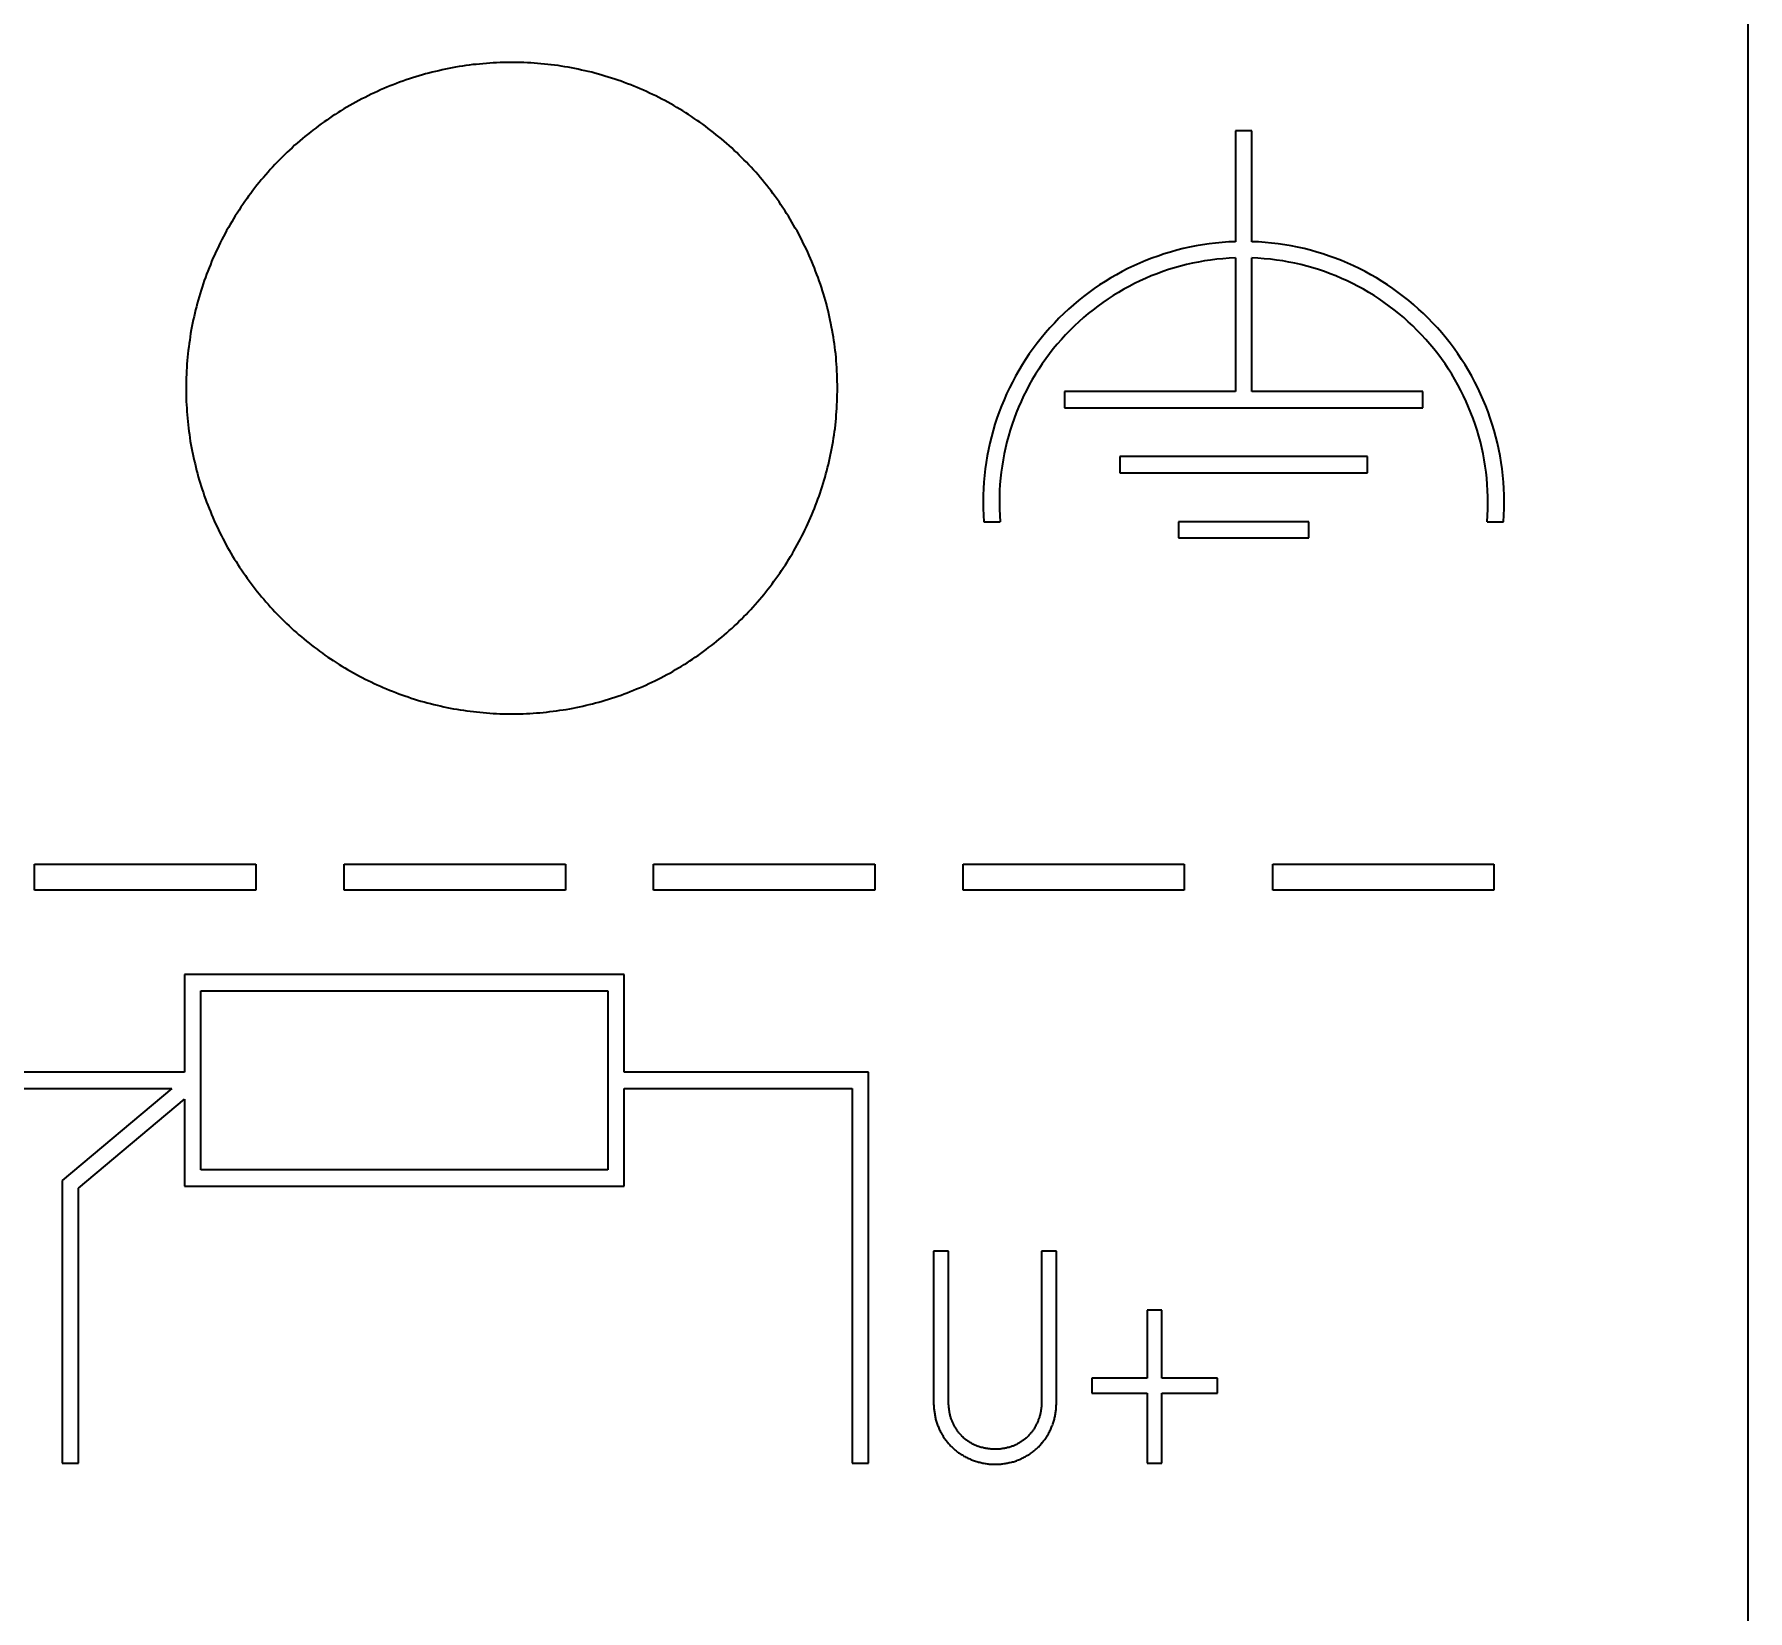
# Model space of a CAD drawing. Extents: x 0 to 420, y 0 to 297.
# Drawn here: x 132.51 to 143.03, y 158.89 to 168.57 of the extents above; entities that cross this region are included whole.
import ezdxf
from ezdxf.enums import TextEntityAlignment as Align

# ---------------------------------------------------------------- set-up
doc = ezdxf.new("R2010")
doc.units = 0
doc.header["$LTSCALE"] = 23.1
for name, color, linetype in [('10000_FRONT', 7, 'CONTINUOUS'), ('10100_DIM_FRONT', 7, 'CONTINUOUS'), ('10500_FRONT_LABELING', 7, 'CONTINUOUS')]:
    doc.layers.add(name, color=color, linetype=linetype)
doc.dimstyles.get("Standard").update_dxf_attribs({"dimtxt": 2.5, "dimasz": 2.5, "dimexe": 1.25, "dimexo": 0.625, "dimtad": 1, "dimcen": 2.5, "dimazin": 3, "dimtfac": 1, "dimtmove": 0, "dimatfit": 3})

# ---------------------------------------------------------------- blocks, each defined once
blk = doc.blocks.new('*D0')
at = {"layer": '10100_DIM_FRONT', "linetype": 'CONTINUOUS'}
for p, q in [((107.530749, 192.195968), (107.530749, 134.211085)), ((143.030749, 192.195968), (143.030749, 134.211085)), ((107.530749, 136.211085), (125.280749, 136.211085)), ((143.030749, 136.211085), (125.280749, 136.211085))]:
    blk.add_line(p, q, dxfattribs=at)
for points in [[(111.030749, 136.711085), (107.530749, 136.211085), (111.030749, 135.711085)], [(139.530749, 135.711085), (143.030749, 136.211085), (139.530749, 136.711085)]]:
    blk.add_solid(points, dxfattribs=at)
blk.add_text('35,5', height=3.5, dxfattribs=at).set_placement((121.450091, 137.086085), (130.950091, 137.086085), align=Align.FIT)
blk = doc.blocks.new('*D1')
at = {"layer": '10100_DIM_FRONT', "linetype": 'CONTINUOUS'}
for p, q in [((143.030749, 192.195968), (143.030749, 124.458443)), ((99.530757, 151.746968), (99.530757, 124.458443)), ((99.530757, 126.458443), (121.280753, 126.458443)), ((143.030749, 126.458443), (121.280753, 126.458443))]:
    blk.add_line(p, q, dxfattribs=at)
for points in [[(103.030757, 126.958443), (99.530757, 126.458443), (103.030757, 125.958443)], [(139.530749, 125.958443), (143.030749, 126.458443), (139.530749, 126.958443)]]:
    blk.add_solid(points, dxfattribs=at)
blk.add_text('43,5', height=3.5, dxfattribs=at).set_placement((117.247464, 127.333443), (126.997464, 127.333443), align=Align.FIT)

msp = doc.modelspace()

# ---------------------------------------------------------------- linework, layer by layer
at = {"layer": '10000_FRONT', "color": 7, "linetype": 'CONTINUOUS'}
for p, q in [((143.031, 237.197), (143.031, 147.197)), ((139.885, 167.977), (139.885, 167.296)), ((139.985, 167.977), (139.885, 167.977)), ((139.985, 167.296), (139.985, 167.977)), ((139.885, 167.196), (139.885, 166.377)), ((139.985, 166.377), (139.985, 167.196)), ((138.835, 166.377), (138.835, 166.277)), ((139.885, 166.377), (138.835, 166.377)), ((141.035, 166.377), (139.985, 166.377)), ((141.035, 166.277), (141.035, 166.377)), ((138.835, 166.277), (141.035, 166.277)), ((139.175, 165.977), (139.175, 165.877)), ((140.695, 165.977), (139.175, 165.977)), ((140.695, 165.877), (140.695, 165.977)), ((139.175, 165.877), (140.695, 165.877)), ((138.34, 165.577), (138.44, 165.577)), ((139.535, 165.577), (139.535, 165.477)), ((140.335, 165.577), (139.535, 165.577)), ((140.335, 165.477), (140.335, 165.577)), ((141.43, 165.577), (141.531, 165.577)), ((139.535, 165.477), (140.335, 165.477)), ((132.511, 163.315), (132.511, 163.475)), ((132.511, 163.475), (133.869, 163.475)), ((133.869, 163.475), (133.869, 163.315)), ((134.411, 163.315), (134.411, 163.475)), ((134.411, 163.475), (135.77, 163.475)), ((135.77, 163.475), (135.77, 163.315)), ((136.312, 163.315), (136.312, 163.475)), ((136.312, 163.475), (137.671, 163.475)), ((137.671, 163.475), (137.671, 163.315)), ((138.213, 163.315), (138.213, 163.475)), ((138.213, 163.475), (139.571, 163.475)), ((139.571, 163.475), (139.571, 163.315)), ((140.114, 163.315), (140.114, 163.475)), ((140.114, 163.475), (141.472, 163.475)), ((141.472, 163.475), (141.472, 163.315)), ((133.869, 163.315), (132.511, 163.315)), ((135.77, 163.315), (134.411, 163.315)), ((137.671, 163.315), (136.312, 163.315)), ((139.571, 163.315), (138.213, 163.315)), ((141.472, 163.315), (140.114, 163.315)), ((133.431, 162.797), (133.431, 162.197)), ((136.131, 162.797), (133.431, 162.797)), ((136.131, 162.197), (136.131, 162.797)), ((133.531, 161.597), (133.531, 162.697)), ((133.531, 162.697), (136.031, 162.697)), ((136.031, 162.697), (136.031, 161.597)), ((133.431, 162.197), (128.831, 162.197)), ((137.631, 162.197), (136.131, 162.197)), ((137.631, 159.797), (137.631, 162.197)), ((128.931, 162.097), (133.353, 162.097)), ((133.353, 162.097), (132.681, 161.533)), ((136.131, 161.497), (136.131, 162.097)), ((136.131, 162.097), (137.531, 162.097)), ((137.531, 162.097), (137.531, 159.797)), ((132.781, 161.486), (133.431, 162.032)), ((133.431, 162.032), (133.431, 161.497)), ((132.681, 161.533), (132.681, 159.797)), ((136.031, 161.597), (133.531, 161.597)), ((132.781, 159.797), (132.781, 161.486)), ((133.431, 161.497), (136.131, 161.497)), ((132.681, 159.797), (132.781, 159.797)), ((137.531, 159.797), (137.631, 159.797))]:
    msp.add_line(p, q, dxfattribs=at)
for points in [[(137.441, 166.397), (137.441, 166.418), (137.44, 166.439), (137.44, 166.46), (137.439, 166.481), (137.438, 166.502), (137.437, 166.523), (137.435, 166.544), (137.434, 166.565), (137.432, 166.586), (137.43, 166.607), (137.427, 166.628), (137.425, 166.648), (137.422, 166.669), (137.419, 166.69), (137.416, 166.71), (137.413, 166.731), (137.409, 166.752), (137.405, 166.772), (137.401, 166.793), (137.397, 166.813), (137.393, 166.833), (137.388, 166.854), (137.383, 166.874), (137.378, 166.894), (137.373, 166.915), (137.367, 166.935), (137.361, 166.955), (137.355, 166.975), (137.349, 166.995), (137.343, 167.016), (137.336, 167.036), (137.329, 167.056), (137.322, 167.076), (137.315, 167.095), (137.307, 167.115), (137.3, 167.135), (137.292, 167.154), (137.284, 167.174), (137.276, 167.193), (137.267, 167.212), (137.258, 167.231), (137.25, 167.25), (137.241, 167.269), (137.231, 167.288), (137.222, 167.307), (137.212, 167.325), (137.203, 167.344), (137.193, 167.362), (137.182, 167.38), (137.172, 167.398), (137.161, 167.416), (137.151, 167.434), (137.14, 167.452), (137.129, 167.47), (137.117, 167.487), (137.106, 167.505), (137.094, 167.522), (137.082, 167.54), (137.07, 167.557), (137.058, 167.574), (137.045, 167.591), (137.033, 167.608), (137.02, 167.624), (137.007, 167.641), (136.993, 167.658), (136.98, 167.674), (136.966, 167.69), (136.953, 167.706), (136.939, 167.722), (136.925, 167.738), (136.911, 167.753), (136.896, 167.769), (136.882, 167.784), (136.867, 167.799), (136.852, 167.814), (136.838, 167.828), (136.822, 167.843), (136.807, 167.857), (136.792, 167.872), (136.776, 167.886), (136.761, 167.899), (136.745, 167.913), (136.729, 167.927), (136.713, 167.94), (136.697, 167.953), (136.68, 167.966), (136.664, 167.979), (136.647, 167.992), (136.631, 168.005), (136.614, 168.017), (136.596, 168.029), (136.579, 168.041), (136.562, 168.053), (136.544, 168.065), (136.527, 168.077), (136.509, 168.088), (136.491, 168.099), (136.473, 168.11), (136.454, 168.121), (136.436, 168.132), (136.418, 168.142), (136.399, 168.152), (136.381, 168.162), (136.362, 168.172), (136.344, 168.182), (136.325, 168.191), (136.306, 168.2), (136.287, 168.209), (136.268, 168.218), (136.249, 168.226), (136.23, 168.235), (136.21, 168.243), (136.191, 168.251), (136.172, 168.259), (136.152, 168.266), (136.132, 168.274), (136.113, 168.281), (136.093, 168.288), (136.073, 168.294), (136.053, 168.301), (136.033, 168.307), (136.013, 168.313), (135.993, 168.319), (135.973, 168.325), (135.952, 168.33), (135.932, 168.336), (135.911, 168.341), (135.891, 168.346), (135.87, 168.35), (135.849, 168.355), (135.828, 168.359), (135.808, 168.363), (135.787, 168.367), (135.766, 168.37), (135.745, 168.374), (135.725, 168.377), (135.704, 168.38), (135.683, 168.382), (135.662, 168.385), (135.641, 168.387), (135.62, 168.389), (135.599, 168.391), (135.579, 168.392), (135.558, 168.394), (135.537, 168.395), (135.516, 168.396), (135.495, 168.396), (135.474, 168.397), (135.453, 168.397), (135.432, 168.397), (135.411, 168.397), (135.39, 168.396), (135.369, 168.396), (135.348, 168.395), (135.327, 168.394), (135.306, 168.392), (135.285, 168.391), (135.264, 168.389), (135.243, 168.387), (135.222, 168.385), (135.201, 168.383), (135.18, 168.38), (135.159, 168.377), (135.138, 168.374), (135.117, 168.371), (135.096, 168.367), (135.075, 168.363), (135.055, 168.359), (135.034, 168.355), (135.014, 168.351), (134.993, 168.346), (134.973, 168.341), (134.952, 168.336), (134.932, 168.331), (134.912, 168.326), (134.892, 168.32), (134.872, 168.314), (134.852, 168.308), (134.832, 168.302), (134.812, 168.295), (134.792, 168.289), (134.772, 168.282), (134.752, 168.275), (134.733, 168.267), (134.713, 168.26), (134.694, 168.252), (134.674, 168.244), (134.655, 168.236), (134.635, 168.228), (134.616, 168.219), (134.597, 168.21), (134.578, 168.201), (134.559, 168.192), (134.54, 168.182), (134.521, 168.173), (134.502, 168.163), (134.483, 168.153), (134.465, 168.143), (134.447, 168.132)], [(134.447, 168.132), (134.428, 168.122), (134.41, 168.111), (134.392, 168.1), (134.375, 168.089), (134.357, 168.078), (134.339, 168.066), (134.322, 168.055), (134.305, 168.043), (134.288, 168.031), (134.271, 168.019), (134.254, 168.007), (134.237, 167.994), (134.22, 167.981), (134.204, 167.969), (134.187, 167.955), (134.171, 167.942), (134.155, 167.929), (134.139, 167.915), (134.123, 167.902), (134.107, 167.888), (134.092, 167.873), (134.076, 167.859), (134.061, 167.845), (134.046, 167.83), (134.031, 167.815), (134.016, 167.8), (134.001, 167.785), (133.986, 167.77), (133.972, 167.754), (133.958, 167.739), (133.944, 167.723), (133.93, 167.707), (133.916, 167.691), (133.903, 167.675), (133.889, 167.659), (133.876, 167.643), (133.863, 167.626), (133.85, 167.61), (133.838, 167.593), (133.825, 167.576), (133.813, 167.559), (133.801, 167.542), (133.789, 167.525), (133.777, 167.508), (133.766, 167.49), (133.755, 167.472), (133.743, 167.455), (133.732, 167.437), (133.722, 167.419), (133.711, 167.401), (133.701, 167.383), (133.69, 167.364), (133.68, 167.346), (133.67, 167.327), (133.661, 167.309), (133.651, 167.29), (133.642, 167.271), (133.633, 167.252), (133.624, 167.233), (133.615, 167.213), (133.606, 167.194), (133.598, 167.175), (133.59, 167.155), (133.582, 167.136), (133.575, 167.116), (133.567, 167.097), (133.56, 167.077), (133.553, 167.057), (133.546, 167.037), (133.539, 167.017), (133.533, 166.998), (133.527, 166.978), (133.521, 166.958), (133.515, 166.938), (133.51, 166.917), (133.504, 166.897), (133.499, 166.877), (133.494, 166.857), (133.49, 166.836), (133.485, 166.816), (133.481, 166.795), (133.477, 166.775), (133.473, 166.754), (133.469, 166.733), (133.466, 166.713), (133.463, 166.692), (133.46, 166.671), (133.457, 166.65), (133.454, 166.629), (133.452, 166.608), (133.45, 166.587), (133.448, 166.566), (133.446, 166.545), (133.445, 166.524), (133.444, 166.503), (133.443, 166.482), (133.442, 166.46), (133.441, 166.439), (133.441, 166.418), (133.441, 166.397)], [(133.441, 166.397), (133.441, 166.376), (133.441, 166.356), (133.442, 166.335), (133.442, 166.315), (133.443, 166.294), (133.445, 166.274), (133.446, 166.253), (133.448, 166.233), (133.449, 166.213), (133.451, 166.193), (133.453, 166.172), (133.456, 166.152), (133.458, 166.132), (133.461, 166.112), (133.464, 166.092), (133.467, 166.072), (133.471, 166.051), (133.474, 166.031), (133.478, 166.011), (133.482, 165.992), (133.487, 165.972), (133.491, 165.952), (133.496, 165.932), (133.5, 165.912), (133.505, 165.892), (133.511, 165.873), (133.516, 165.853), (133.522, 165.833), (133.528, 165.814), (133.534, 165.794), (133.54, 165.775), (133.547, 165.755), (133.553, 165.736), (133.56, 165.716), (133.567, 165.697), (133.575, 165.678), (133.582, 165.658), (133.59, 165.639), (133.598, 165.621), (133.606, 165.602), (133.614, 165.583), (133.622, 165.564), (133.631, 165.546), (133.64, 165.528), (133.649, 165.509), (133.658, 165.491), (133.667, 165.473), (133.677, 165.455), (133.686, 165.437), (133.696, 165.419), (133.706, 165.402), (133.716, 165.384), (133.727, 165.366), (133.737, 165.349), (133.748, 165.332), (133.759, 165.315), (133.77, 165.297), (133.781, 165.281), (133.793, 165.264), (133.805, 165.247), (133.816, 165.23), (133.828, 165.214), (133.841, 165.197), (133.853, 165.181), (133.866, 165.164), (133.878, 165.148), (133.891, 165.132), (133.905, 165.116), (133.918, 165.101), (133.931, 165.085), (133.945, 165.07), (133.958, 165.054), (133.972, 165.039), (133.986, 165.024), (134, 165.009), (134.015, 164.995), (134.029, 164.98), (134.043, 164.966), (134.058, 164.952), (134.073, 164.938), (134.088, 164.924), (134.103, 164.91), (134.118, 164.897), (134.133, 164.883), (134.149, 164.87), (134.164, 164.857), (134.18, 164.844), (134.196, 164.831), (134.212, 164.819), (134.228, 164.806), (134.245, 164.794), (134.261, 164.782), (134.278, 164.77), (134.294, 164.758), (134.311, 164.746), (134.328, 164.735), (134.345, 164.724), (134.363, 164.712), (134.38, 164.701), (134.398, 164.69), (134.415, 164.68), (134.433, 164.669), (134.451, 164.659), (134.469, 164.649), (134.487, 164.639), (134.505, 164.629), (134.523, 164.62), (134.541, 164.611), (134.56, 164.602), (134.578, 164.593), (134.596, 164.584), (134.615, 164.575), (134.634, 164.567), (134.652, 164.559), (134.671, 164.551), (134.69, 164.543), (134.709, 164.536), (134.728, 164.528), (134.747, 164.521), (134.766, 164.514), (134.785, 164.507), (134.805, 164.501), (134.824, 164.494), (134.844, 164.488), (134.863, 164.482), (134.883, 164.476), (134.903, 164.471), (134.922, 164.465), (134.942, 164.46), (134.962, 164.455), (134.982, 164.45), (135.002, 164.446), (135.023, 164.441), (135.043, 164.437), (135.063, 164.433), (135.083, 164.429), (135.103, 164.426), (135.124, 164.422), (135.144, 164.419), (135.164, 164.416), (135.185, 164.413), (135.205, 164.411), (135.225, 164.409), (135.245, 164.407), (135.266, 164.405), (135.286, 164.403), (135.306, 164.402), (135.327, 164.4), (135.347, 164.399), (135.368, 164.398), (135.388, 164.398), (135.408, 164.397), (135.429, 164.397), (135.449, 164.397), (135.47, 164.397), (135.49, 164.398), (135.51, 164.398), (135.531, 164.399), (135.551, 164.4), (135.572, 164.401), (135.592, 164.403), (135.613, 164.404), (135.633, 164.406), (135.654, 164.408), (135.674, 164.411), (135.695, 164.413), (135.715, 164.416), (135.736, 164.419), (135.756, 164.422), (135.776, 164.425), (135.797, 164.429), (135.817, 164.433), (135.837, 164.437), (135.857, 164.441), (135.877, 164.445), (135.897, 164.45), (135.917, 164.454), (135.937, 164.459), (135.956, 164.465), (135.976, 164.47), (135.996, 164.475), (136.015, 164.481), (136.035, 164.487), (136.054, 164.493), (136.073, 164.5), (136.093, 164.506), (136.112, 164.513), (136.131, 164.52), (136.15, 164.527), (136.169, 164.534), (136.189, 164.542), (136.207, 164.55), (136.226, 164.558), (136.245, 164.566), (136.264, 164.574), (136.283, 164.583), (136.301, 164.592), (136.32, 164.601), (136.339, 164.61)], [(136.339, 164.61), (136.357, 164.619), (136.375, 164.629), (136.393, 164.638), (136.411, 164.648), (136.429, 164.658), (136.447, 164.669), (136.465, 164.679), (136.482, 164.689), (136.499, 164.7), (136.517, 164.711), (136.534, 164.722), (136.551, 164.733), (136.568, 164.745), (136.585, 164.756), (136.601, 164.768), (136.618, 164.78), (136.634, 164.792), (136.65, 164.804), (136.667, 164.817), (136.683, 164.829), (136.699, 164.842), (136.714, 164.855), (136.73, 164.868), (136.746, 164.881), (136.761, 164.895), (136.776, 164.908), (136.792, 164.922), (136.807, 164.936), (136.822, 164.95), (136.836, 164.964), (136.851, 164.979), (136.866, 164.994), (136.88, 165.008), (136.894, 165.023), (136.908, 165.038), (136.922, 165.053), (136.936, 165.069), (136.949, 165.084), (136.963, 165.1), (136.976, 165.115), (136.989, 165.131), (137.002, 165.147), (137.014, 165.163), (137.027, 165.179), (137.039, 165.195), (137.051, 165.211), (137.063, 165.228), (137.075, 165.244), (137.087, 165.261), (137.098, 165.278), (137.11, 165.295), (137.121, 165.312), (137.132, 165.329), (137.143, 165.346), (137.153, 165.364), (137.164, 165.381), (137.174, 165.399), (137.184, 165.417), (137.194, 165.435), (137.204, 165.453), (137.213, 165.471), (137.223, 165.489), (137.232, 165.507), (137.241, 165.526), (137.25, 165.545), (137.259, 165.563), (137.267, 165.582), (137.275, 165.601), (137.284, 165.62), (137.291, 165.639), (137.299, 165.658), (137.306, 165.677), (137.314, 165.696), (137.321, 165.715), (137.328, 165.734), (137.334, 165.753), (137.341, 165.773), (137.347, 165.792), (137.353, 165.811), (137.359, 165.831), (137.365, 165.85), (137.37, 165.87), (137.375, 165.89), (137.38, 165.909), (137.385, 165.929), (137.39, 165.949), (137.394, 165.969), (137.399, 165.989), (137.403, 166.009), (137.407, 166.029), (137.41, 166.049), (137.414, 166.069), (137.417, 166.089), (137.42, 166.11), (137.423, 166.13), (137.426, 166.15), (137.428, 166.171), (137.43, 166.191), (137.432, 166.212), (137.434, 166.232), (137.436, 166.253), (137.437, 166.273), (137.438, 166.294), (137.439, 166.315), (137.44, 166.335), (137.44, 166.356), (137.441, 166.376), (137.441, 166.397)]]:
    msp.add_lwpolyline(points, dxfattribs=at)
for radius, start, end in [(1.6, 91.7908, 184.3012), (1.5, 91.9102, 184.5886), (1.6, 355.6988, 88.2092), (1.5, 355.4114, 88.0898)]:
    msp.add_arc((139.935, 165.697), radius, start, end, dxfattribs=at)
at = {"layer": '10500_FRONT_LABELING', "color": 7, "linetype": 'CONTINUOUS'}
for p, q in [((138.031, 161.099), (138.031, 160.183)), ((138.123, 161.099), (138.031, 161.099)), ((138.123, 160.183), (138.123, 161.099)), ((138.694, 161.099), (138.694, 160.183)), ((138.786, 161.099), (138.694, 161.099)), ((138.786, 160.183), (138.786, 161.099)), ((139.342, 160.736), (139.342, 160.318)), ((139.432, 160.736), (139.342, 160.736)), ((139.432, 160.318), (139.432, 160.736)), ((139.003, 160.318), (139.003, 160.226)), ((139.342, 160.318), (139.003, 160.318)), ((139.774, 160.318), (139.432, 160.318)), ((139.774, 160.226), (139.774, 160.318)), ((139.003, 160.226), (139.342, 160.226)), ((139.342, 160.226), (139.342, 159.797)), ((139.432, 159.797), (139.432, 160.226)), ((139.432, 160.226), (139.774, 160.226)), ((139.342, 159.797), (139.432, 159.797))]:
    msp.add_line(p, q, dxfattribs=at)
for points in [[(138.031, 160.183), (138.031, 160.176), (138.031, 160.17), (138.031, 160.163), (138.031, 160.157), (138.032, 160.15), (138.032, 160.144), (138.033, 160.137), (138.033, 160.131), (138.034, 160.124), (138.035, 160.118), (138.036, 160.112), (138.037, 160.105), (138.038, 160.099), (138.039, 160.092), (138.04, 160.086), (138.041, 160.08), (138.043, 160.073), (138.044, 160.067), (138.046, 160.061), (138.048, 160.054), (138.05, 160.048), (138.052, 160.042), (138.054, 160.036), (138.056, 160.03), (138.059, 160.023), (138.061, 160.017), (138.064, 160.011), (138.066, 160.006), (138.069, 160), (138.072, 159.994), (138.075, 159.988), (138.078, 159.982), (138.081, 159.977), (138.084, 159.971), (138.088, 159.966), (138.091, 159.96), (138.095, 159.955), (138.098, 159.949), (138.102, 159.944), (138.106, 159.939), (138.11, 159.934), (138.114, 159.928), (138.118, 159.923), (138.122, 159.918), (138.126, 159.913), (138.131, 159.909), (138.135, 159.904), (138.14, 159.899), (138.145, 159.895), (138.149, 159.89), (138.154, 159.886), (138.159, 159.881), (138.164, 159.877), (138.169, 159.873), (138.174, 159.869), (138.179, 159.865), (138.185, 159.861), (138.19, 159.858), (138.195, 159.854), (138.201, 159.85), (138.206, 159.847), (138.212, 159.843), (138.218, 159.84), (138.223, 159.837), (138.229, 159.834), (138.235, 159.831), (138.241, 159.828), (138.247, 159.825), (138.253, 159.823), (138.259, 159.82), (138.265, 159.818), (138.271, 159.815), (138.277, 159.813), (138.283, 159.811), (138.289, 159.809), (138.296, 159.807), (138.302, 159.805), (138.308, 159.803), (138.315, 159.802), (138.321, 159.8), (138.327, 159.799), (138.334, 159.797), (138.34, 159.796), (138.347, 159.795), (138.353, 159.794), (138.36, 159.793), (138.366, 159.792), (138.373, 159.791), (138.379, 159.791), (138.386, 159.79), (138.392, 159.79), (138.399, 159.79), (138.405, 159.79), (138.412, 159.79), (138.418, 159.79), (138.425, 159.79), (138.431, 159.79), (138.438, 159.791), (138.444, 159.791), (138.451, 159.792), (138.457, 159.793), (138.464, 159.794), (138.47, 159.795), (138.477, 159.796), (138.483, 159.797), (138.49, 159.798), (138.496, 159.8), (138.502, 159.801), (138.509, 159.803), (138.515, 159.804), (138.521, 159.806), (138.528, 159.808), (138.534, 159.81), (138.54, 159.812), (138.546, 159.815), (138.552, 159.817), (138.558, 159.819), (138.564, 159.822), (138.57, 159.824), (138.576, 159.827), (138.582, 159.83), (138.588, 159.833), (138.594, 159.836), (138.599, 159.839), (138.605, 159.843), (138.611, 159.846), (138.616, 159.849), (138.622, 159.853), (138.627, 159.857), (138.632, 159.86), (138.638, 159.864), (138.643, 159.868), (138.648, 159.872), (138.653, 159.876), (138.658, 159.88), (138.663, 159.885), (138.667, 159.889), (138.672, 159.894), (138.677, 159.898), (138.681, 159.903), (138.686, 159.908), (138.69, 159.913), (138.695, 159.918), (138.699, 159.923), (138.703, 159.928), (138.707, 159.933), (138.711, 159.938), (138.715, 159.943), (138.718, 159.949), (138.722, 159.954), (138.726, 159.959), (138.729, 159.965), (138.732, 159.971), (138.736, 159.976), (138.739, 159.982), (138.742, 159.988), (138.745, 159.993), (138.748, 159.999), (138.751, 160.005), (138.753, 160.011), (138.756, 160.017), (138.758, 160.023), (138.761, 160.029), (138.763, 160.036), (138.765, 160.042), (138.767, 160.048), (138.769, 160.054), (138.771, 160.06), (138.773, 160.067), (138.774, 160.073), (138.776, 160.079), (138.777, 160.085), (138.778, 160.092), (138.779, 160.098), (138.78, 160.105), (138.781, 160.111), (138.782, 160.118), (138.783, 160.124), (138.784, 160.131), (138.784, 160.137), (138.785, 160.144), (138.785, 160.15), (138.786, 160.157), (138.786, 160.163), (138.786, 160.17), (138.786, 160.176), (138.786, 160.183)], [(138.694, 160.183), (138.694, 160.178), (138.694, 160.173), (138.694, 160.168), (138.694, 160.163), (138.694, 160.158), (138.693, 160.153), (138.693, 160.148), (138.693, 160.143), (138.692, 160.138), (138.691, 160.133), (138.691, 160.129), (138.69, 160.124), (138.689, 160.119), (138.689, 160.114), (138.688, 160.109), (138.687, 160.104), (138.686, 160.1), (138.685, 160.095), (138.683, 160.09), (138.682, 160.085), (138.681, 160.08), (138.679, 160.076), (138.678, 160.071), (138.676, 160.066), (138.674, 160.062), (138.673, 160.057), (138.671, 160.052), (138.669, 160.048), (138.667, 160.043), (138.664, 160.039), (138.662, 160.034), (138.66, 160.03), (138.658, 160.025), (138.655, 160.021), (138.653, 160.017), (138.65, 160.012), (138.648, 160.008), (138.645, 160.004), (138.642, 160), (138.639, 159.996), (138.636, 159.992), (138.633, 159.988), (138.63, 159.984), (138.627, 159.98), (138.624, 159.976), (138.621, 159.972), (138.617, 159.969), (138.614, 159.965), (138.61, 159.961), (138.607, 159.958), (138.603, 159.955), (138.599, 159.951), (138.596, 159.948), (138.592, 159.945), (138.588, 159.942), (138.584, 159.939), (138.58, 159.936), (138.576, 159.933), (138.572, 159.93), (138.568, 159.927), (138.563, 159.925), (138.559, 159.922), (138.555, 159.92), (138.55, 159.917), (138.546, 159.915), (138.542, 159.912), (138.537, 159.91), (138.532, 159.908), (138.528, 159.906), (138.523, 159.904), (138.519, 159.902), (138.514, 159.901), (138.509, 159.899), (138.505, 159.897), (138.5, 159.896), (138.495, 159.894), (138.49, 159.893), (138.485, 159.892), (138.481, 159.891), (138.476, 159.889), (138.471, 159.888), (138.466, 159.887), (138.461, 159.886), (138.456, 159.886), (138.451, 159.885), (138.446, 159.884), (138.441, 159.883), (138.436, 159.883), (138.431, 159.883), (138.426, 159.882), (138.421, 159.882), (138.416, 159.882), (138.411, 159.882), (138.406, 159.882), (138.401, 159.882), (138.396, 159.882), (138.391, 159.882), (138.386, 159.883), (138.382, 159.883), (138.377, 159.884), (138.372, 159.884), (138.367, 159.885), (138.362, 159.886), (138.357, 159.886), (138.352, 159.887), (138.347, 159.888), (138.342, 159.889), (138.337, 159.89), (138.332, 159.892), (138.327, 159.893), (138.323, 159.894), (138.318, 159.896), (138.313, 159.897), (138.308, 159.899), (138.304, 159.9), (138.299, 159.902), (138.294, 159.904), (138.29, 159.906), (138.285, 159.908), (138.281, 159.91), (138.276, 159.912), (138.272, 159.914), (138.267, 159.917), (138.263, 159.919), (138.259, 159.922), (138.254, 159.924), (138.25, 159.927), (138.246, 159.93), (138.242, 159.932), (138.238, 159.935), (138.234, 159.938), (138.23, 159.941), (138.226, 159.944), (138.222, 159.947), (138.218, 159.951), (138.215, 159.954), (138.211, 159.957), (138.207, 159.961), (138.204, 159.964), (138.2, 159.968), (138.197, 159.972), (138.194, 159.975), (138.19, 159.979), (138.187, 159.983), (138.184, 159.987), (138.181, 159.991), (138.178, 159.995), (138.175, 159.999), (138.173, 160.003), (138.17, 160.007), (138.167, 160.012), (138.165, 160.016), (138.162, 160.02), (138.16, 160.024), (138.157, 160.029), (138.155, 160.033), (138.153, 160.038), (138.151, 160.042), (138.149, 160.047), (138.147, 160.051), (138.145, 160.056), (138.143, 160.061), (138.141, 160.065), (138.14, 160.07), (138.138, 160.075), (138.137, 160.079), (138.135, 160.084), (138.134, 160.089), (138.133, 160.094), (138.131, 160.099), (138.13, 160.103), (138.129, 160.108), (138.129, 160.113), (138.128, 160.118), (138.127, 160.123), (138.126, 160.128), (138.126, 160.133), (138.125, 160.138), (138.125, 160.143), (138.124, 160.148), (138.124, 160.153), (138.123, 160.158), (138.123, 160.163), (138.123, 160.168), (138.123, 160.173), (138.123, 160.178), (138.123, 160.183)]]:
    msp.add_lwpolyline(points, dxfattribs=at)

# ---------------------------------------------------------------- dimensions: what is measured, and where the dimension line sits
at = {"layer": '10100_DIM_FRONT', "linetype": 'CONTINUOUS'}
for base, p1, picture, middle in [((143.031, 126.458), (99.531, 151.747), '*D1', (122.122, 129.083)), ((143.031, 136.211), (107.531, 192.196), '*D0', (126.2, 138.836))]:
    dim = msp.add_linear_dim(base=base, p1=p1, p2=(143.031, 192.196), dimstyle='Standard', dxfattribs=at)
    dim.commit()
    dim.dimension.update_dxf_attribs({"geometry": picture, "text_midpoint": middle, "dimtype": 128})

doc.saveas('drawing.dxf')
